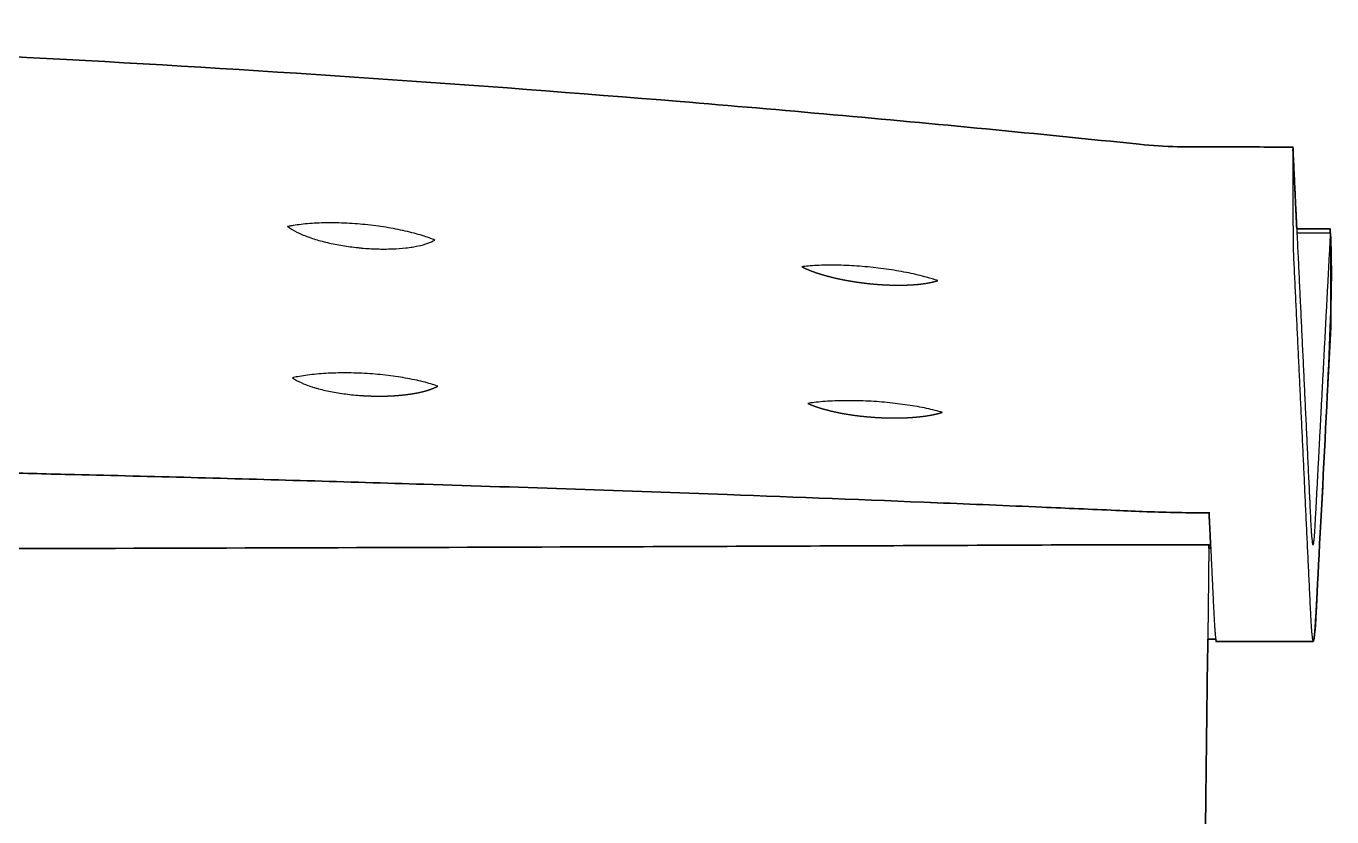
# Model space of a CAD drawing. Header units: millimetres. Extents: x 0 to 2650, y -1173 to 718.
# Drawn here: x 975.8 to 1273.2, y -657.6 to -477.4 of the extents above; entities that cross this region are included whole.
import ezdxf

# ---------------------------------------------------------------- set-up
doc = ezdxf.new("R2010")
doc.units = ezdxf.units.MM
doc.layers.add('Blocks', color=7, linetype='Continuous')
doc.layers.add('Blocks$Inner', color=7, linetype='Continuous', lineweight=25, true_color=0x007f00)
doc.layers.add('Blocks$Outline', color=7, linetype='Continuous', lineweight=35, true_color=0xff3f3f)

# ---------------------------------------------------------------- blocks, each defined once
blk = doc.blocks.new('Balcony Lounge Bench Top')
at = {"layer": 'Blocks$Inner'}
for points in [[(308.13, 543.85), (241.94, 547.33), (220.51, 547.24), (220.52, 539.57)], [(305.26, 519.36), (305.33, 519.36), (305.88, 519.35), (306.99, 519.34), (311.44, 519.29), (346.99, 518.85), (418.1, 517.98), (426.98, 517.87), (435.87, 517.76), (453.65, 517.54), (489.2, 517.11), (560.31, 516.23), (702.52, 514.49), (773.63, 513.62), (809.18, 513.18), (811.4, 513.15), (811.96, 513.15), (812.09, 513.15)]]:
    blk.add_lwpolyline(points, dxfattribs=at)
for points, degree in [([(220.53, 547.14), (219.98, 547.14), (219.58, 547.14), (219.58, 547.14)], 3), ([(219.58, 547.14), (219.58, 543.34), (219.58, 539.53)], 2), ([(286.7, 543.75), (253.6, 545.5), (220.51, 547.24)], 2), ([(201.6, 538.67), (243.61, 540.67), (285.61, 542.66)], 2), ([(225.28, 538.76), (266.09, 540.69), (306.91, 542.63)], 2), ([(313.57, 521.27), (313.56, 532.27), (313.54, 543.27)], 2), ([(200.89, 521.16), (200.9, 527), (200.91, 532.83), (200.92, 538.67)], 3), ([(211.29, 538.66), (211.32, 538.66), (211.34, 538.66), (211.36, 538.66)], 3), ([(214.5, 538.66), (214.63, 538.66), (214.76, 538.66), (214.88, 538.66)], 3), ([(214.88, 538.66), (214.91, 538.65), (214.93, 538.65), (214.96, 538.66)], 3), ([(284.13, 519.55), (295.54, 520.09), (306.94, 520.63)], 2), ([(313.07, 521.1), (313.06, 520.18), (313.05, 519.27)], 2), ([(284.26, 519.56), (284.26, 517.18), (284.24, 514.83), (284.2, 512.46)], 3), ([(292.3, 519.51), (292.3, 519.74), (292.3, 519.95)], 2), ([(294.95, 519.48), (294.98, 519.49), (295, 519.49), (295.03, 519.48)], 3), ([(305.17, 519.36), (305.21, 519.36), (305.23, 519.36), (305.26, 519.36)], 3), ([(284.2, 512.46), (284.15, 510.1), (284.08, 507.74), (284, 505.38)], 3), ([(284, 505.38), (283.91, 503.03), (283.8, 500.68), (283.69, 498.33)], 3), ([(283.69, 498.33), (283.44, 492.72), (283.2, 487.11), (282.96, 481.5)], 3), ([(282.96, 481.5), (282.61, 473.54), (282.28, 465.58), (281.96, 457.62)], 3), ([(281.96, 457.62), (281.3, 441.7), (280.68, 425.77), (280.1, 409.85)], 3), ([(280.1, 409.85), (279.25, 386.83), (278.46, 363.8), (277.75, 340.77)], 3), ([(277.75, 340.77), (277.47, 331.94), (277.21, 323.11), (276.95, 314.28)], 3), ([(276.95, 314.28), (276.69, 305.44), (276.45, 296.6), (276.21, 287.76)], 3), ([(276.21, 287.76), (275.98, 278.92), (275.75, 270.07), (275.54, 261.23)], 3), ([(275.54, 261.23), (275.4, 255.57), (275.26, 249.91), (275.13, 244.25)], 3)]:
    blk.add_open_spline(points, degree=degree, dxfattribs=at)
for points, weights in [([(285.61, 542.66), (291.54, 542.94), (291.54, 543.24)], [1, 0.98494235278, 0.985705830559]), ([(291.54, 543.24), (291.54, 543.5), (286.7, 543.75)], [0.985705830559, 0.98639562226, 1]), ([(306.91, 542.63), (313.54, 542.94), (313.54, 543.27)], [1, 0.98494235278, 0.985705830559]), ([(313.53, 543.29), (313.28, 543.57), (308.13, 543.85)], [0.985799187452, 0.98703496587, 1]), ([(313.54, 543.27), (313.54, 543.28), (313.53, 543.29)], [0.985705830559, 0.985724532227, 0.985752726934]), ([(306.94, 520.63), (313.57, 520.95), (313.57, 521.27)], [1, 0.98494235278, 0.985705830559])]:
    blk.add_rational_spline(points, weights, degree=2, dxfattribs=at)
for points, knots in [([(200.92, 538.67), (201.14, 538.68), (201.59, 538.67), (202.26, 538.67), (202.93, 538.67), (203.6, 538.67), (204.27, 538.67), (204.94, 538.67), (205.61, 538.67), (206.28, 538.67), (206.95, 538.66), (207.62, 538.66), (208.29, 538.66), (208.96, 538.66), (209.63, 538.66), (210.31, 538.66), (210.84, 538.66), (211.18, 538.66), (211.29, 538.66)], [1613.382309, 1613.382309, 1613.382309, 1613.382309, 1614.382309, 1615.382309, 1616.382309, 1617.382309, 1618.382309, 1619.382309, 1620.382309, 1621.382309, 1622.382309, 1623.382309, 1624.382309, 1625.382309, 1626.382309, 1627.382309, 1628.382309, 1628.827652, 1628.827652, 1628.827652, 1628.827652]), ([(211.36, 538.66), (211.48, 538.66), (211.69, 538.66), (211.92, 538.66), (212.02, 538.66)], [1628.9179277, 1628.9179277, 1628.9179277, 1628.9179277, 1629.382309, 1629.744017, 1629.744017, 1629.744017, 1629.744017]), ([(212.02, 538.66), (212.19, 538.66), (212.65, 538.66), (213.38, 538.66), (214.04, 538.66), (214.41, 538.66), (214.5, 538.66)], [1629.744017, 1629.744017, 1629.744017, 1629.744017, 1630.382309, 1631.382309, 1632.382309, 1632.716257, 1632.716257, 1632.716257, 1632.716257]), ([(214.96, 538.66), (215, 538.66), (215.3, 538.66), (215.89, 538.66), (216.71, 538.66), (217.53, 538.66), (218.32, 538.67), (219.09, 538.67), (219.83, 538.68), (220.54, 538.68), (221.22, 538.69), (221.86, 538.7), (222.46, 538.7), (223.02, 538.71), (223.53, 538.72), (223.99, 538.72), (224.4, 538.73), (224.75, 538.74), (225.05, 538.75), (225.21, 538.75), (225.28, 538.76)], [1633.513062, 1633.513062, 1633.513062, 1633.513062, 1633.625495, 1634.625495, 1635.625495, 1636.625495, 1637.625495, 1638.625495, 1639.625495, 1640.625495, 1641.625495, 1642.625495, 1643.625495, 1644.625495, 1645.625495, 1646.625495, 1647.625495, 1648.625495, 1649.625495, 1650.625495, 1650.625495, 1650.625495, 1650.625495]), ([(200.28, 503.67), (200.58, 506.57), (200.76, 509.49), (200.91, 515.32), (200.88, 518.24), (200.89, 521.16)], [1578.345039, 1578.345039, 1578.345039, 1578.345039, 1587.104357, 1587.104357, 1595.863674, 1595.863674, 1595.863674, 1595.863674]), ([(291.52, 498.4), (291.52, 499.81), (291.52, 506.85), (291.52, 513.89), (291.52, 519.52)], [1106.521273, 1106.521273, 1106.521273, 1106.521273, 1110.742708, 1127.628445, 1127.628445, 1127.628445, 1127.628445]), ([(291.52, 519.52), (292.08, 519.51), (292.64, 519.5), (293.54, 519.49), (293.87, 519.49), (294.38, 519.48), (294.54, 519.48), (294.79, 519.48), (294.87, 519.47), (294.95, 519.48)], [1127.628445, 1127.628445, 1127.628445, 1127.628445, 1135.133179, 1135.133179, 1139.643885, 1139.643885, 1141.899239, 1141.899239, 1142.970943, 1142.970943, 1142.970943, 1142.970943]), ([(295.03, 519.48), (295.06, 519.47), (295.08, 519.47), (295.17, 519.47), (295.23, 519.47), (295.57, 519.47), (295.94, 519.46), (296.83, 519.45), (297.36, 519.45), (298.55, 519.43), (299.22, 519.43), (300.65, 519.41), (301.42, 519.4), (303.02, 519.39), (303.86, 519.38), (304.81, 519.37), (304.92, 519.37), (305.07, 519.36), (305.11, 519.36), (305.17, 519.36)], [1143.408298, 1143.408298, 1143.408298, 1143.408298, 1143.68914, 1143.68914, 1144.250931, 1144.250931, 1146.498096, 1146.498096, 1148.745261, 1148.745261, 1150.992426, 1150.992426, 1153.239591, 1153.239591, 1155.486756, 1155.486756, 1155.767651, 1155.767651, 1155.881113, 1155.881113, 1155.881113, 1155.881113]), ([(199.91, -541.29), (199.32, -535.72), (198.77, -530.14), (197.1, -513.4), (196.03, -502.24), (192.92, -468.74), (191, -446.39), (185.68, -379.31), (182.74, -334.53), (178.03, -244.92), (174.52, -155.24), (172.78, -20.62), (174.57, 117.62), (178.33, 210.94), (183.52, 306), (186.71, 352.58), (192.47, 422.36), (194.56, 445.61), (197.92, 480.45), (199.09, 492.07), (200.28, 503.67)], [530.941827, 530.941827, 530.941827, 530.941827, 547.77551, 547.77551, 581.442875, 581.442875, 648.777606, 648.777606, 783.447068, 783.447068, 918.11653, 1052.785992, 1187.455453, 1333.08415, 1333.08415, 1473.23323, 1473.23323, 1543.307769, 1543.307769, 1578.345039, 1578.345039, 1578.345039, 1578.345039]), ([(291.52, -539.79), (291.52, -539.09), (291.52, -538.38), (291.53, -536.98), (291.53, -536.27), (291.53, -534.87), (291.53, -534.16), (291.54, -532.76), (291.55, -530.65), (291.61, -517.29), (291.67, -504.63), (291.82, -470.88), (291.91, -448.38), (292.15, -380.87), (292.29, -335.86), (292.51, -245.82), (292.6, -200.8), (292.71, -110.75), (292.73, -65.72), (292.73, 24.33), (292.71, 69.36), (292.6, 159.41), (292.51, 204.43), (292.29, 294.47), (292.15, 339.48), (291.91, 406.99), (291.82, 429.5), (291.67, 463.25), (291.62, 474.49), (291.56, 487.15), (291.55, 489.26), (291.54, 491.37), (291.53, 492.77), (291.53, 493.48), (291.53, 494.88), (291.53, 495.59), (291.52, 497), (291.52, 497.7), (291.52, 498.4)], [68.048415, 68.048415, 68.048415, 68.048415, 70.159132, 70.159132, 72.269849, 72.269849, 74.380566, 74.380566, 76.491283, 80.712718, 114.484193, 114.484193, 182.027143, 182.027143, 317.113043, 317.113043, 452.198944, 452.198944, 587.284844, 587.284844, 722.370744, 722.370744, 857.456645, 857.456645, 992.542545, 992.542545, 1060.085495, 1060.085495, 1093.85697, 1093.85697, 1098.078405, 1100.189122, 1100.189122, 1102.299839, 1102.299839, 1104.410556, 1104.410556, 1106.521273, 1106.521273, 1106.521273, 1106.521273]), ([(261.35, 458.82), (261.33, 458.71), (261.29, 458.6), (261.26, 458.49), (261.11, 457.92), (260.95, 457.33), (260.8, 456.7), (260.65, 456.07), (260.51, 455.42), (260.37, 454.73), (260.23, 454.05), (260.09, 453.33), (259.97, 452.6), (259.72, 451.14), (259.5, 449.62), (259.32, 448.05), (259.22, 447.26), (259.14, 446.46), (259.07, 445.65), (259, 444.84), (258.94, 444.03), (258.88, 443.22)], [178.558719, 178.558719, 178.558719, 178.558719, 179.034918, 179.034918, 179.034918, 181.4258, 181.4258, 181.4258, 183.833493, 183.833493, 183.833493, 186.268239, 186.268239, 186.268239, 191.119613, 191.119613, 191.119613, 193.56206, 193.56206, 193.56206, 196.009416, 196.009416, 196.009416, 196.009416]), ([(231.35, 457.79), (231.09, 457.02), (230.83, 456.17), (230.58, 455.25), (230.41, 454.63), (230.24, 453.98), (230.08, 453.3), (229.92, 452.62), (229.76, 451.9), (229.61, 451.18), (229.31, 449.73), (229.05, 448.21), (228.81, 446.64), (228.7, 445.86), (228.59, 445.06), (228.49, 444.25), (228.39, 443.45), (228.31, 442.64), (228.23, 441.83)], [180.120698, 180.120698, 180.120698, 180.120698, 183.643953, 183.643953, 183.643953, 186.05453, 186.05453, 186.05453, 188.491735, 188.491735, 188.491735, 193.347262, 193.347262, 193.347262, 195.791523, 195.791523, 195.791523, 198.239931, 198.239931, 198.239931, 198.239931]), ([(258.88, 443.22), (258.83, 442.4), (258.79, 441.59), (258.76, 440.78), (258.73, 439.97), (258.71, 439.17), (258.71, 438.37), (258.69, 436.79), (258.72, 435.27), (258.79, 433.79), (258.82, 433.06), (258.87, 432.33), (258.92, 431.64), (258.98, 430.95), (259.04, 430.29), (259.12, 429.65), (259.17, 429.14), (259.24, 428.66), (259.31, 428.19)], [117.94103, 117.94103, 117.94103, 117.94103, 120.386731, 120.386731, 120.386731, 122.824483, 122.824483, 122.824483, 127.657686, 127.657686, 127.657686, 130.079399, 130.079399, 130.079399, 132.471995, 132.471995, 132.471995, 134.363032, 134.363032, 134.363032, 134.363032]), ([(228.23, 441.83), (228.15, 441.01), (228.08, 440.2), (228.03, 439.39), (227.97, 438.59), (227.93, 437.78), (227.9, 436.99), (227.83, 435.41), (227.81, 433.88), (227.83, 432.4), (227.85, 431.67), (227.87, 430.94), (227.9, 430.25), (227.94, 429.56), (227.98, 428.89), (228.04, 428.25), (228.08, 427.76), (228.13, 427.29), (228.18, 426.83)], [198.239931, 198.239931, 198.239931, 198.239931, 200.686225, 200.686225, 200.686225, 203.124606, 203.124606, 203.124606, 207.957159, 207.957159, 207.957159, 210.378, 210.378, 210.378, 212.769619, 212.769619, 212.769619, 214.597268, 214.597268, 214.597268, 214.597268]), ([(222.1, 343.27), (222.03, 343.1), (221.97, 342.93), (221.9, 342.76), (221.53, 341.81), (221.16, 340.71), (220.81, 339.49), (220.64, 338.87), (220.47, 338.23), (220.3, 337.56), (220.14, 336.89), (219.97, 336.19), (219.82, 335.48), (219.52, 334.05), (219.26, 332.55), (219.03, 331), (218.92, 330.22), (218.81, 329.43), (218.72, 328.64), (218.63, 327.84), (218.55, 327.04), (218.48, 326.24)], [180.436246, 180.436246, 180.436246, 180.436246, 181.302028, 181.302028, 181.302028, 186.041084, 186.041084, 186.041084, 188.422497, 188.422497, 188.422497, 190.830456, 190.830456, 190.830456, 195.628443, 195.628443, 195.628443, 198.044138, 198.044138, 198.044138, 200.464207, 200.464207, 200.464207, 200.464207]), ([(223.84, 325.81), (223.87, 326.07), (223.9, 326.33), (223.92, 326.58), (224.03, 327.78), (224.1, 328.96), (224.15, 330.71), (224.16, 331.29), (224.15, 332.44), (224.14, 333), (224.08, 334.65), (224.01, 335.7), (223.84, 337.18), (223.77, 337.67), (223.63, 338.59), (223.55, 339.03), (223.28, 340.28), (223.07, 341.04), (222.6, 342.31), (222.36, 342.83), (222.1, 343.27)], [158.353169, 158.353169, 158.353169, 158.353169, 159.127098, 159.127098, 159.127098, 162.731017, 162.731017, 164.532977, 164.532977, 166.334936, 166.334936, 169.938856, 169.938856, 171.740815, 171.740815, 173.542775, 173.542775, 177.146694, 177.146694, 180.436246, 180.436246, 180.436246, 180.436246]), ([(255.38, 343.95), (255.38, 343.93), (255.38, 343.92), (255.37, 343.9), (255.04, 342.94), (254.71, 341.82), (254.4, 340.59), (254.24, 339.97), (254.09, 339.32), (253.95, 338.65), (253.81, 337.97), (253.67, 337.26), (253.55, 336.54), (253.29, 335.1), (253.07, 333.6), (252.9, 332.04), (252.81, 331.25), (252.73, 330.46), (252.66, 329.66), (252.6, 328.86), (252.54, 328.06), (252.5, 327.25)], [177.853471, 177.853471, 177.853471, 177.853471, 177.934943, 177.934943, 177.934943, 182.679049, 182.679049, 182.679049, 185.06244, 185.06244, 185.06244, 187.472892, 187.472892, 187.472892, 192.276351, 192.276351, 192.276351, 194.694754, 194.694754, 194.694754, 197.117996, 197.117996, 197.117996, 197.117996]), ([(252.5, 327.25), (252.45, 326.44), (252.42, 325.64), (252.4, 324.84), (252.38, 324.04), (252.37, 323.24), (252.37, 322.45), (252.38, 320.89), (252.43, 319.38), (252.53, 317.92), (252.58, 317.2), (252.64, 316.48), (252.71, 315.8), (252.78, 315.12), (252.86, 314.46), (252.95, 313.84), (253.04, 313.21), (253.14, 312.62), (253.24, 312.06), (253.28, 311.83), (253.33, 311.61), (253.37, 311.4), (253.41, 311.2), (253.45, 311.01), (253.5, 310.83)], [197.117996, 197.117996, 197.117996, 197.117996, 199.539318, 199.539318, 199.539318, 201.95281, 201.95281, 201.95281, 206.736707, 206.736707, 206.736707, 209.132879, 209.132879, 209.132879, 211.499627, 211.499627, 211.499627, 213.847826, 213.847826, 213.847826, 214.791396, 214.791396, 214.791396, 215.647649, 215.647649, 215.647649, 215.647649]), ([(218.48, 326.24), (218.41, 325.44), (218.35, 324.63), (218.31, 323.83), (218.26, 323.03), (218.23, 322.24), (218.21, 321.45), (218.17, 319.89), (218.18, 318.38), (218.24, 316.92), (218.27, 316.19), (218.31, 315.47), (218.36, 314.79), (218.41, 314.11), (218.47, 313.45), (218.55, 312.82), (218.62, 312.2), (218.7, 311.6), (218.79, 311.04), (218.82, 310.85), (218.85, 310.67), (218.89, 310.5), (218.93, 310.24), (218.98, 309.99), (219.03, 309.75)], [200.464207, 200.464207, 200.464207, 200.464207, 202.882097, 202.882097, 202.882097, 205.292755, 205.292755, 205.292755, 210.06985, 210.06985, 210.06985, 212.46247, 212.46247, 212.46247, 214.825828, 214.825828, 214.825828, 217.170191, 217.170191, 217.170191, 217.926602, 217.926602, 217.926602, 219.043201, 219.043201, 219.043201, 219.043201]), ([(219.03, 309.75), (219.06, 309.79), (219.09, 309.84), (219.33, 310.16), (219.52, 310.47), (220.11, 311.45), (220.48, 312.19), (221.01, 313.43), (221.19, 313.87), (221.52, 314.79), (221.69, 315.26), (222.15, 316.73), (222.44, 317.77), (222.82, 319.41), (222.94, 319.98), (223.17, 321.11), (223.27, 321.69), (223.56, 323.43), (223.72, 324.61), (223.84, 325.81)], [138.244467, 138.244467, 138.244467, 138.244467, 138.538911, 138.538911, 140.340207, 140.340207, 143.942799, 143.942799, 145.744096, 145.744096, 147.545392, 147.545392, 151.147984, 151.147984, 152.949281, 152.949281, 154.750577, 154.750577, 158.353169, 158.353169, 158.353169, 158.353169]), ([(253.5, 310.83), (253.5, 310.84), (253.51, 310.85), (253.61, 311), (253.7, 311.14), (253.89, 311.45), (253.98, 311.61), (254.43, 312.43), (254.77, 313.18), (255.25, 314.44), (255.4, 314.89), (255.63, 315.58), (255.7, 315.82), (255.84, 316.3), (255.91, 316.55), (256.25, 317.79), (256.49, 318.84), (256.81, 320.51), (256.9, 321.09), (257.08, 322.24), (257.16, 322.83), (257.38, 324.6), (257.49, 325.79), (257.56, 327.02)], [136.720474, 136.720474, 136.720474, 136.720474, 136.788096, 136.788096, 137.698917, 137.698917, 138.609738, 138.609738, 142.253022, 142.253022, 144.074663, 144.074663, 144.985484, 144.985484, 145.896305, 145.896305, 149.539589, 149.539589, 151.361231, 151.361231, 153.182873, 153.182873, 156.826157, 156.826157, 156.826157, 156.826157])]:
    blk.add_open_spline(points, degree=3, knots=knots, dxfattribs=at)
for points, weights, knots in [([(262.46, 443), (262.47, 443.17), (262.49, 443.35), (262.5, 443.52), (262.57, 444.56), (262.61, 445.59), (262.63, 446.61), (262.64, 447.2), (262.65, 447.79), (262.64, 448.37), (262.64, 448.95), (262.63, 449.54), (262.61, 450.1), (262.57, 451.23), (262.49, 452.3), (262.39, 453.32), (262.37, 453.57), (262.34, 453.82), (262.31, 454.07), (262.28, 454.31), (262.25, 454.56), (262.22, 454.8), (262.15, 455.28), (262.08, 455.73), (262, 456.17), (261.84, 457.03), (261.66, 457.82), (261.45, 458.51), (261.41, 458.61), (261.38, 458.72), (261.35, 458.82)], [1, 1, 1, 1, 0.999999988149, 0.999999976295, 0.999999964439, 0.999999964496, 0.999999964552, 0.999999964608, 0.999999964664, 0.99999996472, 0.999999964774, 0.999999964881, 0.999999964984, 0.999999965083, 0.999999965107, 0.999999965132, 0.999999965156, 0.99999996518, 0.999999965204, 0.999999965227, 0.999999965274, 0.999999965319, 0.999999965362, 0.999999965449, 0.999999965528, 0.999999965599, 0.99999996561, 0.999999965621, 0.999999965631], [159.795184, 159.795184, 159.795184, 159.795184, 160.326113, 160.326113, 160.326113, 163.436618, 163.436618, 163.436618, 165.254531, 165.254531, 165.254531, 167.085378, 167.085378, 167.085378, 170.71888, 170.71888, 170.71888, 171.629435, 171.629435, 171.629435, 172.545452, 172.545452, 172.545452, 174.367761, 174.367761, 174.367761, 178.001909, 178.001909, 178.001909, 178.558719, 178.558719, 178.558719, 178.558719]), ([(231.95, 441.47), (231.98, 441.75), (232.01, 442.02), (232.04, 442.29), (232.14, 443.23), (232.21, 444.16), (232.27, 445.08), (232.31, 445.67), (232.33, 446.26), (232.35, 446.85), (232.37, 447.43), (232.38, 448.02), (232.39, 448.58), (232.39, 449.71), (232.36, 450.79), (232.3, 451.81), (232.29, 452.07), (232.27, 452.32), (232.25, 452.57), (232.23, 452.82), (232.21, 453.06), (232.19, 453.3), (232.14, 453.79), (232.09, 454.25), (232.02, 454.68), (231.9, 455.56), (231.75, 456.35), (231.56, 457.05), (231.51, 457.23), (231.47, 457.4), (231.42, 457.56), (231.39, 457.64), (231.37, 457.72), (231.35, 457.79)], [1, 0.999999999998, 0.999999999998, 1, 0.999999976172, 0.999999952336, 0.999999928493, 0.999999928682, 0.999999928869, 0.999999929053, 0.999999929237, 0.99999992942, 0.999999929597, 0.999999929951, 0.999999930287, 0.999999930606, 0.999999930686, 0.999999930765, 0.999999930843, 0.99999993092, 0.999999930997, 0.999999931073, 0.999999931224, 0.999999931368, 0.999999931506, 0.999999931783, 0.999999932034, 0.999999932259, 0.999999932316, 0.99999993237, 0.999999932423, 0.999999932448, 0.999999932473, 0.999999932498], [160.517096, 160.517096, 160.517096, 160.517096, 161.346518, 161.346518, 161.346518, 164.16784, 164.16784, 164.16784, 165.99046, 165.99046, 165.99046, 167.825949, 167.825949, 167.825949, 171.467706, 171.467706, 171.467706, 172.379994, 172.379994, 172.379994, 173.297718, 173.297718, 173.297718, 175.123713, 175.123713, 175.123713, 178.7633, 178.7633, 178.7633, 179.680485, 179.680485, 179.680485, 180.120698, 180.120698, 180.120698, 180.120698]), ([(228.18, 426.83), (228.45, 427.35), (228.7, 427.92), (228.95, 428.54), (229.12, 428.96), (229.29, 429.4), (229.45, 429.86), (229.53, 430.09), (229.61, 430.32), (229.69, 430.56), (229.77, 430.8), (229.84, 431.04), (229.92, 431.29), (230.22, 432.28), (230.5, 433.33), (230.76, 434.43), (230.88, 434.99), (231.01, 435.56), (231.12, 436.13), (231.24, 436.71), (231.34, 437.29), (231.44, 437.88), (231.64, 439.05), (231.81, 440.25), (231.95, 441.47)], [0.999999863789, 0.999999864292, 0.999999864808, 0.999999865334, 0.999999865688, 0.999999866046, 0.999999866411, 0.999999866593, 0.999999866776, 0.999999866958, 0.99999986714, 0.999999867323, 0.999999867505, 0.999999868234, 0.999999868963, 0.999999869697, 0.999999870063, 0.999999870433, 0.999999870798, 0.999999871162, 0.999999871523, 0.999999871881, 0.999999914596, 0.9999999573, 1], [135.272024, 135.272024, 135.272024, 135.272024, 139.224408, 139.224408, 139.224408, 141.886969, 141.886969, 141.886969, 143.225148, 143.225148, 143.225148, 144.555407, 144.555407, 144.555407, 149.864487, 149.864487, 149.864487, 152.539428, 152.539428, 152.539428, 155.195138, 155.195138, 155.195138, 160.517096, 160.517096, 160.517096, 160.517096]), ([(259.31, 428.19), (259.56, 428.74), (259.8, 429.35), (260.04, 430.01), (260.19, 430.43), (260.33, 430.87), (260.47, 431.34), (260.54, 431.57), (260.61, 431.81), (260.68, 432.05), (260.74, 432.29), (260.81, 432.53), (260.87, 432.78), (261.13, 433.77), (261.36, 434.83), (261.57, 435.94), (261.67, 436.5), (261.77, 437.07), (261.86, 437.65), (261.95, 438.22), (262.03, 438.81), (262.11, 439.4), (262.25, 440.57), (262.37, 441.77), (262.46, 443)], [0.999999974952, 0.999999975021, 0.99999997509, 0.99999997516, 0.999999975204, 0.999999975249, 0.999999975294, 0.999999975316, 0.999999975339, 0.999999975361, 0.999999975384, 0.999999975406, 0.999999975428, 0.999999975517, 0.999999975604, 0.999999975691, 0.999999975735, 0.999999975778, 0.999999975821, 0.999999975864, 0.999999975906, 0.999999975948, 0.999999983967, 0.999999991984, 1], [134.363032, 134.363032, 134.363032, 134.363032, 138.543761, 138.543761, 138.543761, 141.201662, 141.201662, 141.201662, 142.537631, 142.537631, 142.537631, 143.865616, 143.865616, 143.865616, 149.164321, 149.164321, 149.164321, 151.83379, 151.83379, 151.83379, 154.484125, 154.484125, 154.484125, 159.795184, 159.795184, 159.795184, 159.795184]), ([(257.56, 327.02), (257.57, 327.17), (257.58, 327.32), (257.58, 327.47), (257.64, 328.54), (257.67, 329.59), (257.67, 330.63), (257.67, 331.22), (257.66, 331.81), (257.64, 332.4), (257.62, 332.98), (257.59, 333.56), (257.56, 334.12), (257.48, 335.25), (257.38, 336.32), (257.24, 337.34), (257.2, 337.6), (257.17, 337.85), (257.13, 338.09), (257.09, 338.34), (257.05, 338.58), (257, 338.82), (256.92, 339.3), (256.82, 339.76), (256.72, 340.19), (256.52, 341.06), (256.29, 341.84), (256.03, 342.53), (255.96, 342.7), (255.9, 342.87), (255.83, 343.03), (255.76, 343.19), (255.69, 343.34), (255.62, 343.49), (255.54, 343.65), (255.46, 343.81), (255.38, 343.95)], [1, 0.999999999999, 0.999999999999, 1, 0.999999960364, 0.999999920698, 0.999999881007, 0.999999881133, 0.99999988125, 0.999999881361, 0.999999881471, 0.999999881574, 0.999999881667, 0.999999881855, 0.999999882009, 0.999999882132, 0.999999882162, 0.999999882191, 0.999999882218, 0.999999882245, 0.99999988227, 0.999999882293, 0.999999882338, 0.999999882375, 0.999999882403, 0.99999988246, 0.999999882483, 0.999999882469, 0.999999882466, 0.99999988246, 0.999999882451, 0.999999882443, 0.999999882432, 0.999999882419, 0.999999882405, 0.999999882387, 0.999999882367], [156.826157, 156.826157, 156.826157, 156.826157, 157.284475, 157.284475, 157.284475, 160.466418, 160.466418, 160.466418, 162.283469, 162.283469, 162.283469, 164.113358, 164.113358, 164.113358, 167.745019, 167.745019, 167.745019, 168.655234, 168.655234, 168.655234, 169.570915, 169.570915, 169.570915, 171.392311, 171.392311, 171.392311, 175.025915, 175.025915, 175.025915, 175.941887, 175.941887, 175.941887, 176.853939, 176.853939, 176.853939, 177.853471, 177.853471, 177.853471, 177.853471])]:
    blk.add_rational_spline(points, weights, degree=3, knots=knots, dxfattribs=at)
at = {"layer": 'Blocks$Outline'}
blk.add_lwpolyline([(313.05, 519.27), (313.07, 521.09)], dxfattribs=at)
for points, knots in [([(220.51, 547.14), (219.97, 547.14), (219.58, 547.14), (219.58, 547.14), (219.58, 544.61), (219.58, 542.07), (219.58, 539.53)], [21.852138, 21.852138, 21.852138, 21.852138, 27.172877, 27.172877, 27.172877, 34.776872, 34.776872, 34.776872, 34.776872]), ([(201.6, 538.67), (201.6, 538.67), (201.37, 538.67), (201.14, 538.68), (200.92, 538.67), (200.91, 532.83), (200.9, 527), (200.89, 521.16), (200.88, 518.24), (200.91, 515.32), (200.76, 509.49), (200.58, 506.57), (200.28, 503.67), (199.09, 492.07), (197.92, 480.45), (194.56, 445.61), (192.47, 422.36), (186.71, 352.58), (183.52, 306), (178.33, 210.94), (174.57, 117.62), (172.78, -20.62), (174.52, -155.24), (178.03, -244.92), (182.74, -334.53), (185.68, -379.31), (191, -446.39), (192.92, -468.74), (196.03, -502.24), (197.1, -513.4), (198.77, -530.14), (199.32, -535.72), (199.91, -541.29), (200.21, -544.08), (200.5, -546.87), (200.74, -551.07), (200.81, -552.47), (200.88, -555.28), (200.89, -556.68), (200.89, -558.08), (200.89, -565.41), (200.92, -572.74), (200.91, -580.06), (200.97, -580.06), (201.03, -580.06), (201.12, -580.06), (201.17, -580.06), (201.25, -580.06), (201.35, -580.06), (201.48, -580.06), (201.51, -580.06), (201.54, -580.06)], [-1614.399887, -1614.399887, -1614.399887, -1614.399887, -1614.382309, -1613.382309, -1613.382309, -1613.382309, -1595.863674, -1595.863674, -1595.863674, -1587.104357, -1587.104357, -1578.345039, -1578.345039, -1578.345039, -1543.307769, -1543.307769, -1473.23323, -1473.23323, -1333.08415, -1333.08415, -1187.455453, -1052.785992, -918.11653, -783.447068, -783.447068, -648.777606, -648.777606, -581.442875, -581.442875, -547.77551, -547.77551, -530.941827, -530.941827, -530.941827, -522.524986, -522.524986, -518.316565, -518.316565, -514.108144, -514.108144, -514.108144, -492.11687, -492.11687, -492.11687, -491.949682, -491.949682, -491.949682, -491.866088, -491.531711, -491.531711, -491.41795, -491.41795, -491.41795, -491.41795]), ([(284.26, -560.94), (284.26, -558.57), (284.24, -556.22), (284.2, -553.85), (284.15, -551.49), (284.08, -549.12), (284, -546.77), (283.91, -544.42), (283.8, -542.07), (283.69, -539.71), (283.44, -534.11), (283.2, -528.5), (282.96, -522.89), (282.61, -514.93), (282.28, -506.97), (281.96, -499.01), (281.3, -483.09), (280.68, -467.16), (280.1, -451.24), (279.25, -428.22), (278.46, -405.19), (277.75, -382.16), (277.47, -373.33), (277.21, -364.5), (276.95, -355.67), (276.69, -346.83), (276.45, -337.99), (276.21, -329.15), (275.98, -320.31), (275.75, -311.46), (275.54, -302.62), (275.4, -296.96), (275.26, -291.3), (275.13, -285.64), (275, -279.98), (274.88, -274.32), (274.76, -268.66), (274.63, -263), (274.52, -257.35), (274.4, -251.69), (274.18, -240.37), (273.97, -229.05), (273.77, -217.74), (273.58, -206.39), (273.4, -195.04), (273.24, -183.7), (272.9, -159.8), (272.64, -135.89), (272.45, -111.99), (272.38, -103.22), (272.32, -94.44), (272.27, -85.67), (272.22, -76.91), (272.18, -68.15), (272.15, -59.4), (272.12, -50.64), (272.1, -41.88), (272.1, -33.13), (272.09, -31.75), (272.09, -30.36), (272.09, -28.98), (272.09, -27.6), (272.09, -26.22), (272.09, -24.84), (272.09, -23.46), (272.09, -22.08), (272.09, -20.69), (272.09, -19.31), (272.09, -17.93), (272.09, -16.55), (272.09, -15.17), (272.09, -13.79), (272.09, -12.41), (272.09, -11.02), (272.09, -9.64), (272.1, -8.26), (272.1, 0.5), (272.12, 9.25), (272.15, 18.01), (272.18, 26.77), (272.22, 35.52), (272.27, 44.28), (272.32, 53.05), (272.38, 61.83), (272.45, 70.6), (272.64, 94.5), (272.9, 118.41), (273.24, 142.31), (273.4, 153.65), (273.58, 165), (273.77, 176.35), (273.97, 187.66), (274.18, 198.98), (274.4, 210.3), (274.52, 215.96), (274.63, 221.62), (274.76, 227.27), (274.88, 232.93), (275, 238.59), (275.13, 244.25), (275.26, 249.91), (275.4, 255.57), (275.54, 261.23), (275.75, 270.07), (275.98, 278.92), (276.21, 287.76), (276.45, 296.6), (276.69, 305.44), (276.95, 314.28), (277.21, 323.11), (277.47, 331.94), (277.75, 340.77), (278.46, 363.8), (279.25, 386.83), (280.1, 409.85), (280.68, 425.77), (281.3, 441.7), (281.96, 457.62), (282.28, 465.58), (282.61, 473.54), (282.96, 481.5), (283.2, 487.11), (283.44, 492.72), (283.69, 498.33), (283.8, 500.68), (283.91, 503.03), (284, 505.38), (284.08, 507.74), (284.15, 510.1), (284.2, 512.46), (284.24, 514.83), (284.26, 517.18), (284.26, 519.56)], [-1080.886693, -1080.886693, -1080.886693, -1080.886693, -1073.794548, -1073.794548, -1073.794548, -1066.707007, -1066.707007, -1066.707007, -1059.649058, -1059.649058, -1059.649058, -1042.802726, -1042.802726, -1042.802726, -1018.901178, -1018.901178, -1018.901178, -971.095866, -971.095866, -971.095866, -901.972813, -901.972813, -901.972813, -875.473568, -875.473568, -875.473568, -848.936528, -848.936528, -848.936528, -822.399476, -822.399476, -822.399476, -805.411553, -805.411553, -805.411553, -788.432966, -788.432966, -788.432966, -771.452628, -771.452628, -771.452628, -737.496644, -737.496644, -737.496644, -703.452411, -703.452411, -703.452411, -631.737277, -631.737277, -631.737277, -605.41575, -605.41575, -605.41575, -579.146605, -579.146605, -579.146605, -552.876702, -552.876702, -552.876702, -548.731675, -548.731675, -548.731675, -544.587148, -544.587148, -544.587148, -540.443457, -540.443457, -540.443457, -536.299136, -536.299136, -536.299136, -532.154609, -532.154609, -532.154609, -528.009582, -528.009582, -528.009582, -501.739679, -501.739679, -501.739679, -475.470534, -475.470534, -475.470534, -449.149008, -449.149008, -449.149008, -377.433874, -377.433874, -377.433874, -343.38964, -343.38964, -343.38964, -309.433656, -309.433656, -309.433656, -292.453318, -292.453318, -292.453318, -275.474731, -275.474731, -275.474731, -258.486808, -258.486808, -258.486808, -231.949756, -231.949756, -231.949756, -205.412717, -205.412717, -205.412717, -178.913471, -178.913471, -178.913471, -109.790418, -109.790418, -109.790418, -61.985106, -61.985106, -61.985106, -38.083559, -38.083559, -38.083559, -21.237226, -21.237226, -21.237226, -14.179277, -14.179277, -14.179277, -7.091736, -7.091736, -7.091736, 0, 0, 0, 0]), ([(292.3, 519.51), (292.04, 519.51), (291.78, 519.52), (291.52, 519.52), (291.52, 513.89), (291.52, 506.85), (291.52, 499.81), (291.52, 498.4), (291.52, 497.7), (291.52, 497), (291.53, 495.59), (291.53, 494.88), (291.53, 493.48), (291.53, 492.77), (291.54, 491.37), (291.55, 489.26), (291.56, 487.15), (291.62, 474.49), (291.67, 463.25), (291.82, 429.5), (291.91, 406.99), (292.15, 339.48), (292.29, 294.47), (292.51, 204.43), (292.6, 159.41), (292.71, 69.36), (292.73, 24.33), (292.73, -65.72), (292.71, -110.75), (292.6, -200.8), (292.51, -245.82), (292.29, -335.86), (292.15, -380.87), (291.91, -448.38), (291.82, -470.88), (291.67, -504.63), (291.61, -517.29), (291.55, -530.65), (291.54, -532.76), (291.53, -534.16), (291.53, -534.87), (291.53, -536.27), (291.53, -536.98), (291.52, -538.38), (291.52, -539.09), (291.52, -539.79), (291.52, -541.2), (291.52, -548.24), (291.52, -555.28), (291.52, -560.91), (291.78, -560.9), (292.04, -560.9), (292.3, -560.9)], [-1131.699834, -1131.699834, -1131.699834, -1131.699834, -1128.22775, -1128.22775, -1128.22775, -1111.342013, -1107.120578, -1107.120578, -1107.120578, -1105.009861, -1105.009861, -1102.899144, -1102.899144, -1100.788427, -1100.788427, -1098.67771, -1094.456275, -1094.456275, -1060.6848, -1060.6848, -993.14185, -993.14185, -858.05595, -858.05595, -722.970049, -722.970049, -587.884149, -587.884149, -452.798249, -452.798249, -317.712348, -317.712348, -182.626448, -182.626448, -115.083498, -115.083498, -81.312023, -77.090588, -74.979871, -74.979871, -72.869154, -72.869154, -70.758437, -70.758437, -68.64772, -68.64772, -68.64772, -64.426285, -47.540548, -47.540548, -47.540548, -43.871671, -43.871671, -43.871671, -43.871671]), ([(802.43, 513.26), (792.83, 513.38), (783.23, 513.5), (773.63, 513.62), (749.93, 513.91), (726.22, 514.2), (702.52, 514.49), (655.12, 515.07), (607.71, 515.65), (560.31, 516.23), (536.61, 516.52), (512.9, 516.81), (489.2, 517.11), (477.35, 517.25), (465.5, 517.4), (453.65, 517.54), (447.72, 517.61), (441.8, 517.69), (435.87, 517.76), (432.91, 517.8), (429.95, 517.83), (426.98, 517.87), (424.02, 517.91), (421.06, 517.94), (418.1, 517.98), (394.39, 518.27), (370.69, 518.56), (346.99, 518.85), (335.68, 518.99), (324.36, 519.13), (313.05, 519.27)], [-1170.360637, -1170.360637, -1170.360637, -1170.360637, -1169.550642, -1169.550642, -1169.550642, -1168.550642, -1168.550642, -1168.550642, -1167.550642, -1167.550642, -1167.550642, -1166.550642, -1166.550642, -1166.550642, -1165.550642, -1165.550642, -1165.550642, -1164.550642, -1164.550642, -1164.550642, -1163.550642, -1163.550642, -1163.550642, -1162.550642, -1162.550642, -1162.550642, -1161.550642, -1161.550642, -1161.550642, -1160.595962, -1160.595962, -1160.595962, -1160.595962])]:
    blk.add_open_spline(points, degree=3, knots=knots, dxfattribs=at)
for points, weights, knots in [([(313.54, 543.27), (313.54, 543.28), (313.53, 543.29), (313.28, 543.57), (308.13, 543.85), (275.04, 545.59), (241.94, 547.33), (231.23, 547.29), (220.51, 547.24), (220.51, 547.19), (220.51, 547.14)], [0.985705830559, 0.985724532227, 0.985752726934, 0.98698844711, 0.9999528702, 0.9999528702, 0.9999528702, 0.9999528702, 0.9999528702, 0.9999528702, 0.9999528702], [403.066918, 403.066918, 403.066918, 404.386219, 404.386219, 450.760425, 450.760425, 451.760425, 451.760425, 452.760425, 452.760425, 452.773352, 452.773352, 452.773352]), ([(313.07, 521.09), (313.57, 521.18), (313.57, 521.27), (313.56, 532.27), (313.54, 543.26)], [0.98647131619, 0.985497056644, 0.985705830559, 0.985705830559, 0.985705830559], [366.33675, 366.33675, 366.33675, 381.066918, 381.066918, 403.061852, 403.061852, 403.061852])]:
    blk.add_rational_spline(points, weights, degree=2, knots=knots, dxfattribs=at)
blk.add_rational_spline([(313.54, 543.26), (313.54, 543.26), (313.54, 543.27), (313.54, 543.27)], [0.985694930484, 0.985698246041, 0.9857018794, 0.985705830559], degree=3, dxfattribs=at)
for points in [[(219.58, 539.53), (210.59, 539.1), (201.6, 538.67)], [(284.26, 519.56), (288.28, 519.75), (292.3, 519.94)], [(292.3, 519.94), (292.3, 519.73), (292.3, 519.51)]]:
    blk.add_open_spline(points, degree=2, dxfattribs=at)

msp = doc.modelspace()

# ---------------------------------------------------------------- block references
at = {"layer": 'Blocks', "rotation": 270.0000000000026}
msp.add_blockref('Balcony Lounge Bench Top', (725.63, -304.05), dxfattribs=at)

doc.saveas('drawing.dxf')
